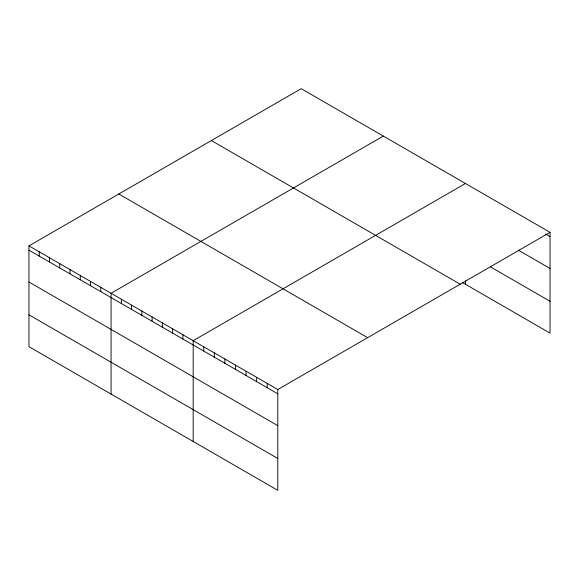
<?xml version="1.0" encoding="UTF-8"?>
<svg xmlns="http://www.w3.org/2000/svg" width="579" height="579" viewBox="0 0 579 579"><rect width="100%" height="100%" fill="white"/><g stroke="black" fill="none" stroke-linecap="round" stroke-linejoin="round"><path stroke-width="0.87" d="M550.05 232.338L277.782 389.537L277.782 490.319L28.95 346.662L28.95 245.872L301.218 88.681L550.05 232.338L550.05 333.128L462.512 282.588M383.334 136.087L111.067 293.278L111.067 394.067M465.451 183.492L193.176 340.691L193.176 441.473M545.519 234.003L550.05 236.616M518.321 250.15L550.05 268.468M490.377 266.825L550.05 301.283M211.371 140.552L460.204 284.217M118.796 194.001L367.629 337.658M28.95 245.872L277.782 389.537M28.95 250.15L277.782 393.814M28.95 282.002L277.782 425.659M28.95 314.81L277.782 458.474M465.451 280.743L465.451 284.282M267.209 383.428L267.209 387.706M256.627 377.32L256.627 381.597M246.053 371.219L246.053 375.496M235.479 365.11L235.479 369.388M224.905 359.009L224.905 363.286M214.331 352.901L214.331 357.178M203.75 346.792L203.75 351.069M182.913 334.763L182.913 339.041M172.651 328.836L172.651 333.113M162.388 322.908L162.388 327.186M152.118 316.988L152.118 321.265M141.855 311.061L141.855 315.338M131.592 305.133L131.592 309.41M121.329 299.205L121.329 303.483M100.797 287.358L100.797 291.635M90.534 281.43L90.534 285.708M80.271 275.503L80.271 279.78M70.008 269.575L70.008 273.853M59.746 263.648L59.746 267.925M49.476 257.727L49.476 262.005M39.213 251.8L39.213 256.077"/></g></svg>
